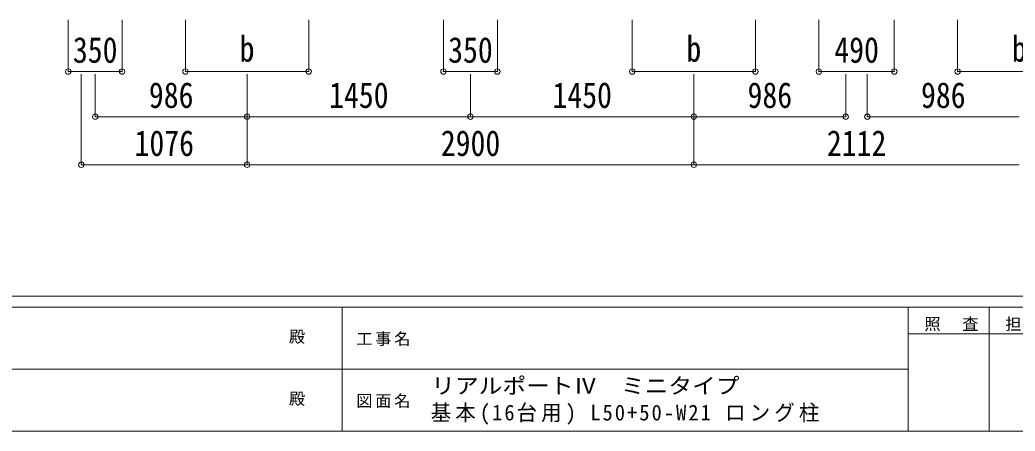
# Model space of a CAD drawing. Units: millimetres at full size. Extents: x -9783 to 9892, y -6828 to 6752.
# Drawn here: x -2561 to 3899, y -6828 to -4161 of the extents above; entities that cross this region are included whole.
import ezdxf
from ezdxf.enums import TextEntityAlignment as Align

# ---------------------------------------------------------------- set-up
doc = ezdxf.new("R2010")
doc.units = ezdxf.units.MM
doc.header["$LTSCALE"] = 35
doc.header["$PDMODE"] = 32
doc.header["$PDSIZE"] = 35
doc.layers.add('0-A_寸法', color=6, linetype='Continuous', lineweight=9)
doc.layers.add('F-0_240', color=7, linetype='Continuous', lineweight=9)
doc.styles.add('ＭＳ ゴシック', font='')
doc.styles.get('ＭＳ ゴシック').set_extended_font_data('MS Gothic')

msp = doc.modelspace()

# ---------------------------------------------------------------- linework, layer by layer
at = {"layer": '0-A_寸法'}
for p, q in [((-2247.25, -4495.66), (-2247.25, -4160.57)), ((-1897.22, -4495.66), (-1897.22, -4160.57)), ((-1485.9, -4495.66), (-1485.9, -4160.57)), ((-685.9, -4495.66), (-685.9, -4160.57)), ((188.75, -4495.66), (188.75, -4160.57)), ((538.78, -4495.66), (538.78, -4160.57)), ((1414.09, -4495.66), (1414.09, -4160.57)), ((2214.09, -4495.66), (2214.09, -4160.57)), ((2625.39, -4495.66), (2625.39, -4160.57)), ((3115.44, -4495.66), (3115.44, -4160.57)), ((3526.09, -4495.66), (3526.09, -4160.57)), ((-1897.22, -4495.66), (-2247.25, -4495.66)), ((-2161.91, -5100.49), (-2161.91, -4511.48)), ((-2071.9, -4788.63), (-2071.9, -4511.48)), ((-685.9, -4495.66), (-1485.9, -4495.66)), ((-1085.9, -4788.63), (-1085.9, -4511.48)), ((-1085.9, -5100.49), (-1085.9, -4511.48)), ((538.78, -4495.66), (188.75, -4495.66)), ((364.1, -4788.63), (364.1, -4511.48)), ((2214.09, -4495.66), (1414.09, -4495.66)), ((1814.09, -4788.63), (1814.09, -4511.48)), ((1814.09, -5100.49), (1814.09, -4511.48)), ((2625.39, -4495.66), (3115.44, -4495.66)), ((2800.09, -4788.63), (2800.09, -4511.48)), ((2940.1, -4788.63), (2940.1, -4511.48)), ((3526.09, -4495.66), (4326.09, -4495.66)), ((-1085.9, -4788.63), (-2071.9, -4788.63)), ((364.1, -4788.63), (-1085.9, -4788.63)), ((1814.09, -4788.63), (364.1, -4788.63)), ((2800.09, -4788.63), (1814.09, -4788.63)), ((2940.1, -4788.63), (3926.09, -4788.63)), ((-1085.9, -5100.49), (-2161.91, -5100.49)), ((1814.09, -5100.49), (-1085.9, -5100.49)), ((1814.09, -5100.49), (3926.09, -5100.49))]:
    msp.add_line(p, q, dxfattribs=at)
for p in [(-2247.25, -4495.66), (-1897.22, -4495.66), (-1485.9, -4495.66), (-685.9, -4495.66), (188.75, -4495.66), (538.78, -4495.66), (1414.09, -4495.66), (2214.09, -4495.66), (2625.39, -4495.66), (3115.44, -4495.66), (3526.09, -4495.66), (-2071.9, -4788.63), (-1085.9, -4788.63), (364.1, -4788.63), (1814.09, -4788.63), (2800.09, -4788.63), (2940.1, -4788.63), (-2161.91, -5100.49), (-1085.9, -5100.49), (1814.09, -5100.49)]:
    msp.add_point(p, dxfattribs=at)
at = {"layer": 'F-0_240', "color": 5}
for p, q in [((-9783.03, -5953.1), (9396.97, -5953.1)), ((-9783.03, -6023.1), (6285.75, -6023.1)), ((-469.25, -6023.1), (-469.25, -6828.1)), ((3205.75, -6023.1), (3205.75, -6828.1)), ((3730.75, -6023.1), (3730.75, -6828.1)), ((3205.75, -6198.1), (5305.75, -6198.1)), ((-3969.25, -6425.6), (3205.75, -6425.6)), ((-9783.03, -6828.1), (9396.97, -6828.1))]:
    msp.add_line(p, q, dxfattribs=at)

# ---------------------------------------------------------------- texts
at = {"layer": '0-A_寸法', "color": 7, "style": 'ＭＳ ゴシック', "width": 0.85}
for s, p in [('b', (-1134.03, -4481.41)), ('b', (1765.97, -4481.41)), ('b', (3877.97, -4481.41)), ('350', (-2216.61, -4488.66)), ('350', (219.39, -4488.66)), ('490', (2726.04, -4488.66)), ('986', (-1723.28, -4781.63)), ('1450', (-553.4, -4781.63)), ('1450', (896.6, -4781.63)), ('986', (2162.72, -4781.63)), ('986', (3288.72, -4781.63)), ('1076', (-1816.4, -5093.49)), ('2900', (171.6, -5093.49)), ('2112', (2677.59, -5093.49))]:
    msp.add_text(s, height=166.8, dxfattribs=at).set_placement(p, align=Align.BOTTOM_LEFT)
at = {"layer": 'F-0_240', "style": 'ＭＳ ゴシック'}
for p in [(-814.24, -6276.85), (-814.24, -6679.35)]:
    msp.add_text('殿', height=76.98, dxfattribs=at).set_placement(p, align=Align.BOTTOM_LEFT)
at = {"layer": 'F-0_240', "style": 'ＭＳ ゴシック', "width": 1.1}
msp.add_text('リアルポートⅣ\u3000ミニタイプ', height=102.6, dxfattribs=at).set_placement((109.35, -6616.22), align=Align.BOTTOM_LEFT)
at = {"layer": 'F-0_240', "attachment_point": 7, "style": 'ＭＳ ゴシック'}
for s, insert, char_height in [('\\T1.17;照\u3000査', (3310.76, -6180.6), 76.98), ('\\T1.17;担\u3000当', (3835.76, -6180.6), 76.98), ('\\T1.17;工事名', (-376.96, -6276.85), 76.98), ('\\T1.17;図面名', (-376.96, -6679.35), 76.98), ('\\T1.2;\\W0.95;基本(16台用)\\~L50+50-W21\\~ロング柱', (105.77, -6786.55), 102.6)]:
    msp.add_mtext(s, dxfattribs=dict(at, insert=insert, char_height=char_height))

doc.saveas('drawing.dxf')
